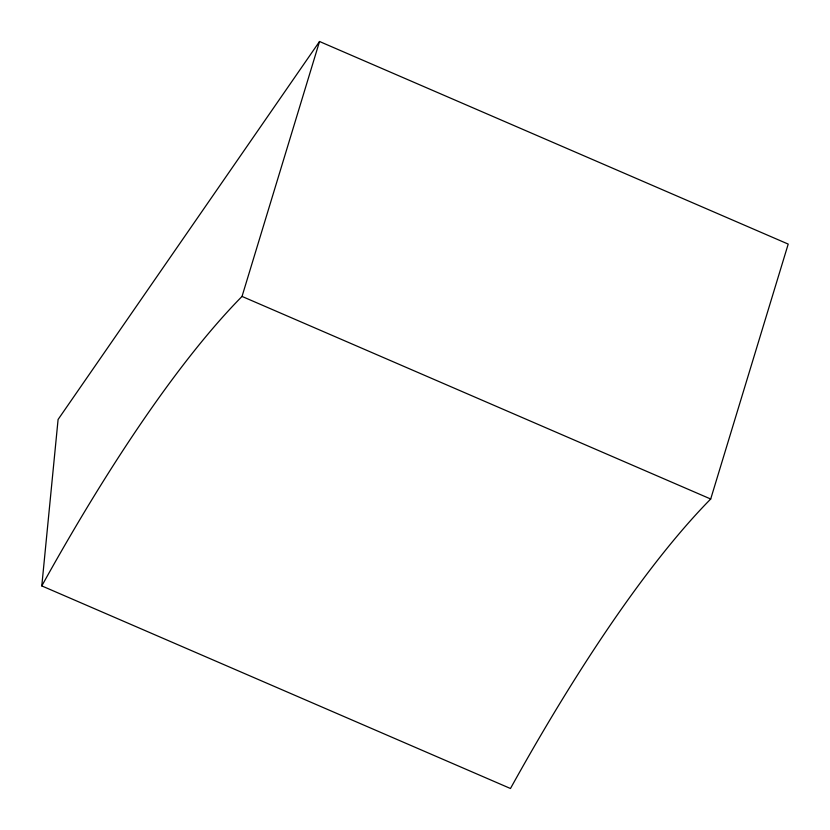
<?xml version="1.0" encoding="UTF-8"?>
<svg xmlns="http://www.w3.org/2000/svg" width="830" height="830" viewBox="0 0 830 830"><rect width="100%" height="100%" fill="white"/><g stroke="black" fill="none" stroke-linecap="round" stroke-linejoin="round"><path stroke-width="1.25" d="M41.791 585.907L58.09 419.482L319.529 41.5L788.21 244.093L710.698 499.017A744.904 163.593 -66.6 0 0 510.471 788.5L41.791 585.907A744.904 163.593 -66.6 0 1 242.028 296.424L319.529 41.5M242.028 296.424L710.698 499.017"/></g></svg>
